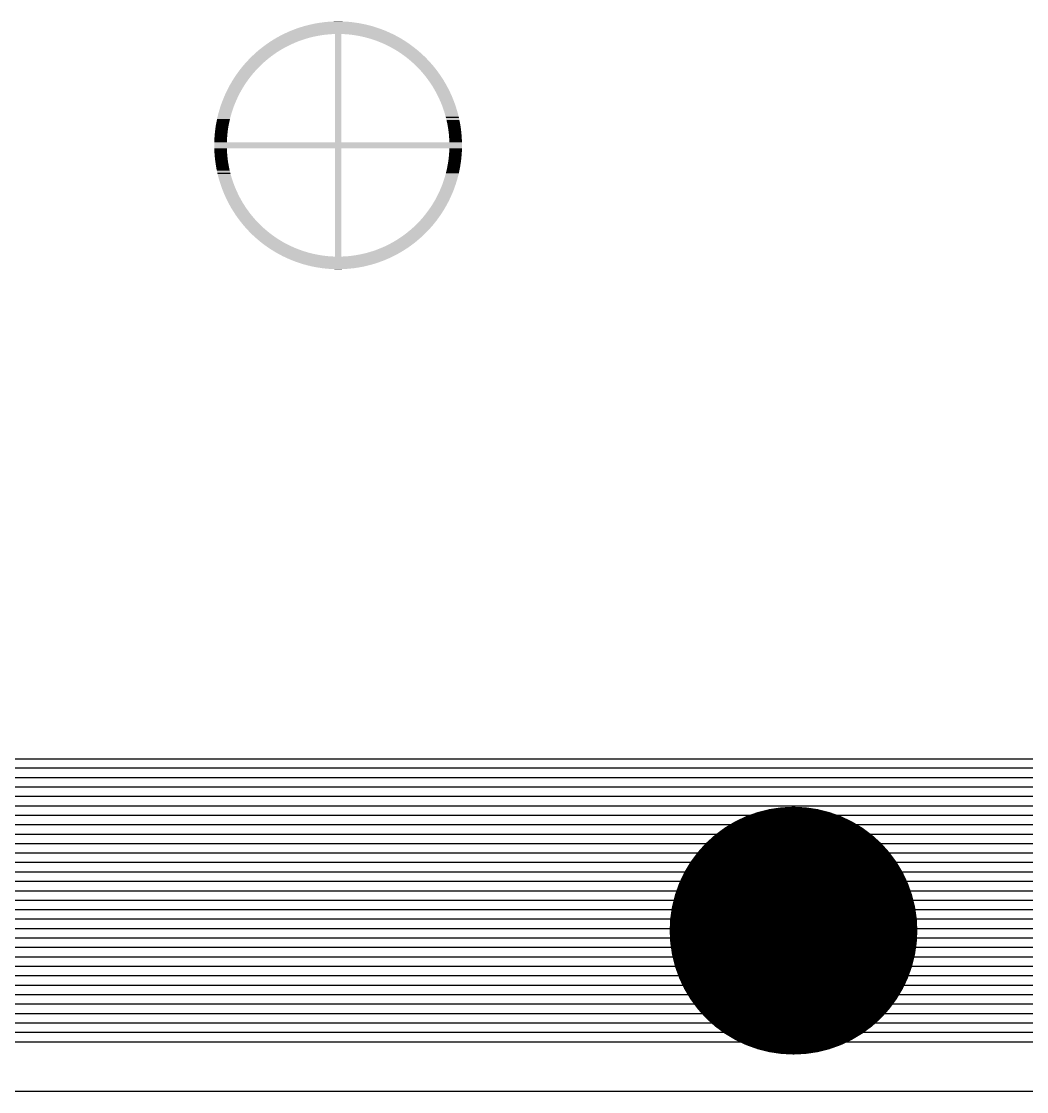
# Model space of a CAD drawing. Extents: x 295 to 953, y 10 to 290.
# Drawn here: x 567.89 to 588.18, y 96 to 117.6 of the extents above; entities that cross this region are included whole.
import ezdxf

# ---------------------------------------------------------------- set-up
doc = ezdxf.new("R2010")
doc.units = 0
doc.header["$LTSCALE"] = 5
doc.header["$MEASUREMENT"] = 0
doc.layers.get('0').update_dxf_attribs({"linetype": 'CONTINUOUS', "lineweight": 25})
doc.layers.add('DV-ABPB-A4_BOT', color=7, linetype='CONTINUOUS')

msp = doc.modelspace()

# ---------------------------------------------------------------- linework, layer by layer
at = {"color": 7, "const_width": 2.501}
msp.add_lwpolyline([(584.728, 99.251, -1), (582.228, 99.251, -1)], format="xyb", close=True, dxfattribs=at)
at = {"color": 7}
for points in [[(575.05, 117.482), (574.995, 117.498), (573.522, 117.482), (573.575, 117.498)], [(574.995, 117.498), (574.982, 117.503), (573.575, 117.498), (573.59, 117.503)], [(574.982, 117.503), (574.927, 117.518), (573.59, 117.503), (573.644, 117.518)], [(574.927, 117.518), (574.913, 117.521), (573.644, 117.518), (573.659, 117.521)], [(574.913, 117.521), (574.857, 117.535), (573.659, 117.521), (573.713, 117.535)], [(574.857, 117.535), (574.844, 117.538), (573.713, 117.535), (573.728, 117.538)], [(574.844, 117.538), (574.788, 117.55), (573.728, 117.538), (573.783, 117.55)], [(574.788, 117.55), (574.774, 117.553), (573.783, 117.55), (573.798, 117.553)], [(574.774, 117.553), (574.718, 117.564), (573.798, 117.553), (573.853, 117.564)], [(574.718, 117.564), (574.704, 117.566), (573.853, 117.564), (573.868, 117.566)], [(574.704, 117.566), (574.647, 117.575), (573.868, 117.566), (573.923, 117.575)], [(574.647, 117.575), (574.634, 117.577), (573.923, 117.575), (573.939, 117.577)], [(574.634, 117.577), (574.576, 117.584), (573.939, 117.577), (573.994, 117.584)], [(574.576, 117.584), (574.563, 117.586), (573.994, 117.584), (574.01, 117.586)], [(574.563, 117.586), (574.505, 117.592), (574.01, 117.586), (574.065, 117.592)], [(574.505, 117.592), (574.492, 117.593), (574.065, 117.592), (574.082, 117.593)], [(574.492, 117.593), (574.433, 117.597), (574.082, 117.593), (574.136, 117.597)], [(574.433, 117.597), (574.421, 117.598), (574.136, 117.597), (574.154, 117.598)], [(574.421, 117.598), (574.36, 117.6), (574.154, 117.598), (574.207, 117.6)], [(574.36, 117.6), (574.35, 117.601), (574.207, 117.6), (574.231, 117.601)], [(574.35, 117.601), (574.278, 117.601), (574.231, 117.601), (574.278, 117.601)], [(573.731, 117.278), (573.797, 117.294), (573.056, 117.278), (573.084, 117.294)], [(573.797, 117.294), (573.863, 117.307), (573.084, 117.294), (573.109, 117.307)], [(573.863, 117.307), (573.879, 117.31), (573.109, 117.307), (573.114, 117.31)], [(573.879, 117.31), (573.93, 117.319), (573.114, 117.31), (573.132, 117.319)], [(573.93, 117.319), (573.997, 117.329), (573.132, 117.319), (573.151, 117.329)], [(573.997, 117.329), (574.064, 117.336), (573.151, 117.329), (573.166, 117.336)], [(574.064, 117.336), (574.131, 117.342), (573.166, 117.336), (573.177, 117.342)], [(574.131, 117.342), (574.139, 117.343), (573.177, 117.342), (573.178, 117.343)], [(574.139, 117.343), (574.198, 117.346), (573.178, 117.343), (573.184, 117.346)], [(574.198, 117.346), (574.222, 117.347), (573.184, 117.346), (573.186, 117.347)], [(575.385, 117.347), (575.38, 117.349), (573.186, 117.347), (573.191, 117.349)], [(575.38, 117.349), (575.329, 117.373), (573.191, 117.349), (573.242, 117.373)], [(575.329, 117.373), (575.316, 117.379), (573.242, 117.373), (573.256, 117.379)], [(575.316, 117.379), (575.264, 117.402), (573.256, 117.379), (573.307, 117.402)], [(575.264, 117.402), (575.251, 117.408), (573.307, 117.402), (573.321, 117.408)], [(575.251, 117.408), (575.198, 117.429), (573.321, 117.408), (573.373, 117.429)], [(575.198, 117.429), (575.184, 117.434), (573.373, 117.429), (573.387, 117.434)], [(575.184, 117.434), (575.131, 117.454), (573.387, 117.434), (573.44, 117.454)], [(575.131, 117.454), (575.117, 117.459), (573.44, 117.454), (573.454, 117.459)], [(575.117, 117.459), (575.063, 117.477), (573.454, 117.459), (573.507, 117.477)], [(575.063, 117.477), (575.05, 117.482), (573.507, 117.477), (573.522, 117.482)], [(574.349, 115.164), (574.349, 117.347), (574.222, 115.164), (574.222, 117.347)], [(575.391, 117.344), (575.385, 117.347), (574.417, 117.344), (574.349, 117.347)], [(575.401, 117.339), (575.391, 117.344), (574.484, 117.339), (574.417, 117.344)], [(575.415, 117.332), (575.401, 117.339), (574.551, 117.332), (574.484, 117.339)], [(575.433, 117.323), (575.415, 117.332), (574.618, 117.323), (574.551, 117.332)], [(575.444, 117.317), (575.433, 117.323), (574.653, 117.317), (574.618, 117.323)], [(575.454, 117.312), (575.444, 117.317), (574.685, 117.312), (574.653, 117.317)], [(575.478, 117.299), (575.454, 117.312), (574.751, 117.299), (574.685, 117.312)], [(575.506, 117.284), (575.478, 117.299), (574.817, 117.284), (574.751, 117.299)], [(575.507, 117.283), (575.506, 117.284), (574.82, 117.283), (574.817, 117.284)], [(575.535, 117.267), (575.507, 117.283), (574.882, 117.267), (574.82, 117.283)], [(573.169, 117.05), (573.22, 117.078), (572.72, 117.05), (572.755, 117.078)], [(573.22, 117.078), (573.228, 117.083), (572.755, 117.078), (572.762, 117.083)], [(573.228, 117.083), (573.289, 117.114), (572.762, 117.083), (572.803, 117.114)], [(573.289, 117.114), (573.304, 117.121), (572.803, 117.114), (572.812, 117.121)], [(573.304, 117.121), (573.35, 117.143), (572.812, 117.121), (572.843, 117.143)], [(573.35, 117.143), (573.393, 117.162), (572.843, 117.143), (572.87, 117.162)], [(573.393, 117.162), (573.411, 117.17), (572.87, 117.162), (572.882, 117.17)], [(573.411, 117.17), (573.474, 117.196), (572.882, 117.17), (572.92, 117.196)], [(573.474, 117.196), (573.491, 117.202), (572.92, 117.196), (572.93, 117.202)], [(573.491, 117.202), (573.537, 117.219), (572.93, 117.202), (572.957, 117.219)], [(573.537, 117.219), (573.598, 117.24), (572.957, 117.219), (572.99, 117.24)], [(573.598, 117.24), (573.601, 117.241), (572.99, 117.24), (572.992, 117.241)], [(573.601, 117.241), (573.666, 117.26), (572.992, 117.241), (573.025, 117.26)], [(573.666, 117.26), (573.723, 117.276), (573.025, 117.26), (573.052, 117.276)], [(573.723, 117.276), (573.731, 117.278), (573.052, 117.276), (573.056, 117.278)], [(575.568, 117.248), (575.535, 117.267), (574.947, 117.248), (574.882, 117.267)], [(575.568, 117.247), (575.568, 117.248), (574.949, 117.247), (574.947, 117.248)], [(575.601, 117.227), (575.568, 117.247), (575.012, 117.227), (574.949, 117.247)], [(575.629, 117.21), (575.601, 117.227), (575.059, 117.21), (575.012, 117.227)], [(575.638, 117.204), (575.629, 117.21), (575.075, 117.204), (575.059, 117.21)], [(575.675, 117.179), (575.638, 117.204), (575.138, 117.179), (575.075, 117.204)], [(575.689, 117.171), (575.675, 117.179), (575.158, 117.171), (575.138, 117.179)], [(575.714, 117.153), (575.689, 117.171), (575.2, 117.153), (575.158, 117.171)], [(575.747, 117.13), (575.714, 117.153), (575.25, 117.13), (575.2, 117.153)], [(575.754, 117.124), (575.747, 117.13), (575.261, 117.124), (575.25, 117.13)], [(575.795, 117.094), (575.754, 117.124), (575.322, 117.094), (575.261, 117.124)], [(575.804, 117.087), (575.795, 117.094), (575.334, 117.087), (575.322, 117.094)], [(575.836, 117.062), (575.804, 117.087), (575.381, 117.062), (575.334, 117.087)], [(572.865, 116.841), (572.89, 116.861), (572.49, 116.841), (572.51, 116.861)], [(572.89, 116.861), (572.929, 116.891), (572.51, 116.861), (572.54, 116.891)], [(572.929, 116.891), (572.943, 116.902), (572.54, 116.891), (572.552, 116.902)], [(572.943, 116.902), (572.996, 116.94), (572.552, 116.902), (572.592, 116.94)], [(572.996, 116.94), (572.998, 116.942), (572.592, 116.94), (572.594, 116.942)], [(572.998, 116.942), (573.054, 116.98), (572.594, 116.942), (572.636, 116.98)], [(573.054, 116.98), (573.067, 116.988), (572.636, 116.98), (572.645, 116.988)], [(573.067, 116.988), (573.111, 117.016), (572.645, 116.988), (572.678, 117.016)], [(573.111, 117.016), (573.142, 117.034), (572.678, 117.016), (572.699, 117.034)], [(573.142, 117.034), (573.169, 117.05), (572.699, 117.034), (572.72, 117.05)], [(575.86, 117.043), (575.836, 117.062), (575.414, 117.043), (575.381, 117.062)], [(575.878, 117.028), (575.86, 117.043), (575.44, 117.028), (575.414, 117.043)], [(575.915, 116.998), (575.878, 117.028), (575.489, 116.998), (575.44, 117.028)], [(575.921, 116.993), (575.915, 116.998), (575.497, 116.993), (575.489, 116.998)], [(575.963, 116.955), (575.921, 116.993), (575.554, 116.955), (575.497, 116.993)], [(575.968, 116.95), (575.963, 116.955), (575.561, 116.95), (575.554, 116.955)], [(576.005, 116.916), (575.968, 116.95), (575.609, 116.916), (575.561, 116.95)], [(576.021, 116.902), (576.005, 116.916), (575.628, 116.902), (575.609, 116.916)], [(576.047, 116.876), (576.021, 116.902), (575.663, 116.876), (575.628, 116.902)], [(576.071, 116.852), (576.047, 116.876), (575.693, 116.852), (575.663, 116.876)], [(576.088, 116.834), (576.071, 116.852), (575.716, 116.834), (575.693, 116.852)], [(572.642, 116.632), (572.689, 116.681), (572.309, 116.632), (572.348, 116.681)], [(572.689, 116.681), (572.737, 116.728), (572.348, 116.681), (572.387, 116.728)], [(572.737, 116.728), (572.745, 116.736), (572.387, 116.728), (572.394, 116.736)], [(572.745, 116.736), (572.787, 116.774), (572.394, 116.736), (572.428, 116.774)], [(572.787, 116.774), (572.804, 116.789), (572.428, 116.774), (572.441, 116.789)], [(572.804, 116.789), (572.838, 116.818), (572.441, 116.789), (572.469, 116.818)], [(572.838, 116.818), (572.865, 116.841), (572.469, 116.818), (572.49, 116.841)], [(576.12, 116.8), (576.088, 116.834), (575.755, 116.8), (575.716, 116.834)], [(576.129, 116.79), (576.12, 116.8), (575.767, 116.79), (575.755, 116.8)], [(576.168, 116.747), (576.129, 116.79), (575.814, 116.747), (575.767, 116.79)], [(576.17, 116.745), (576.168, 116.747), (575.817, 116.745), (575.814, 116.747)], [(576.21, 116.698), (576.17, 116.745), (575.866, 116.698), (575.817, 116.745)], [(576.214, 116.693), (576.21, 116.698), (575.871, 116.693), (575.866, 116.698)], [(576.249, 116.65), (576.214, 116.693), (575.913, 116.65), (575.871, 116.693)], [(576.259, 116.637), (576.249, 116.65), (575.925, 116.637), (575.913, 116.65)], [(576.287, 116.6), (576.259, 116.637), (575.959, 116.6), (575.925, 116.637)], [(572.446, 116.39), (572.47, 116.424), (572.143, 116.39), (572.164, 116.424)], [(572.47, 116.424), (572.49, 116.45), (572.164, 116.424), (572.181, 116.45)], [(572.49, 116.45), (572.511, 116.478), (572.181, 116.45), (572.199, 116.478)], [(572.511, 116.478), (572.536, 116.51), (572.199, 116.478), (572.22, 116.51)], [(572.536, 116.51), (572.553, 116.531), (572.22, 116.51), (572.234, 116.531)], [(572.553, 116.531), (572.585, 116.568), (572.234, 116.531), (572.261, 116.568)], [(572.585, 116.568), (572.597, 116.582), (572.261, 116.568), (572.271, 116.582)], [(572.597, 116.582), (572.636, 116.625), (572.271, 116.582), (572.303, 116.625)], [(572.636, 116.625), (572.642, 116.632), (572.303, 116.625), (572.309, 116.632)], [(576.302, 116.58), (576.287, 116.6), (575.976, 116.58), (575.959, 116.6)], [(576.324, 116.549), (576.302, 116.58), (576.003, 116.549), (575.976, 116.58)], [(576.343, 116.522), (576.324, 116.549), (576.025, 116.522), (576.003, 116.549)], [(576.36, 116.497), (576.343, 116.522), (576.046, 116.497), (576.025, 116.522)], [(576.383, 116.463), (576.36, 116.497), (576.072, 116.463), (576.046, 116.497)], [(576.395, 116.443), (576.383, 116.463), (576.087, 116.443), (576.072, 116.463)], [(576.421, 116.403), (576.395, 116.443), (576.116, 116.403), (576.087, 116.443)], [(572.324, 116.196), (572.328, 116.202), (572.038, 116.196), (572.041, 116.202)], [(572.328, 116.202), (572.358, 116.255), (572.041, 116.202), (572.067, 116.255)], [(572.358, 116.255), (572.365, 116.266), (572.067, 116.255), (572.073, 116.266)], [(572.365, 116.266), (572.394, 116.312), (572.073, 116.266), (572.098, 116.312)], [(572.394, 116.312), (572.404, 116.328), (572.098, 116.312), (572.107, 116.328)], [(572.404, 116.328), (572.431, 116.369), (572.107, 116.328), (572.131, 116.369)], [(572.431, 116.369), (572.446, 116.39), (572.131, 116.369), (572.143, 116.39)], [(576.429, 116.388), (576.421, 116.403), (576.127, 116.388), (576.116, 116.403)], [(576.457, 116.341), (576.429, 116.388), (576.159, 116.341), (576.127, 116.388)], [(576.462, 116.332), (576.457, 116.341), (576.165, 116.332), (576.159, 116.341)], [(576.491, 116.279), (576.462, 116.332), (576.199, 116.279), (576.165, 116.332)], [(576.493, 116.275), (576.491, 116.279), (576.201, 116.275), (576.199, 116.279)], [(576.523, 116.217), (576.493, 116.275), (576.235, 116.217), (576.201, 116.275)], [(576.524, 116.215), (576.523, 116.217), (576.236, 116.215), (576.235, 116.217)], [(576.552, 116.158), (576.524, 116.215), (576.268, 116.158), (576.236, 116.215)], [(572.207, 115.953), (572.23, 116.006), (571.935, 115.953), (571.955, 116.006)], [(572.23, 116.006), (572.234, 116.015), (571.955, 116.006), (571.958, 116.015)], [(572.234, 116.015), (572.26, 116.072), (571.958, 116.015), (571.982, 116.072)], [(572.26, 116.072), (572.262, 116.077), (571.982, 116.072), (571.983, 116.077)], [(572.262, 116.077), (572.292, 116.137), (571.983, 116.077), (572.01, 116.137)], [(572.293, 116.138), (572.324, 116.196), (572.01, 116.138), (572.038, 116.196)], [(572.292, 116.137), (572.293, 116.138), (572.01, 116.137), (572.01, 116.138)], [(576.555, 116.151), (576.552, 116.158), (576.271, 116.151), (576.268, 116.158)], [(576.579, 116.098), (576.555, 116.151), (576.299, 116.098), (576.271, 116.151)], [(576.584, 116.086), (576.579, 116.098), (576.305, 116.086), (576.299, 116.098)], [(576.604, 116.037), (576.584, 116.086), (576.328, 116.037), (576.305, 116.086)], [(576.611, 116.02), (576.604, 116.037), (576.335, 116.02), (576.328, 116.037)], [(576.628, 115.975), (576.611, 116.02), (576.355, 115.975), (576.335, 116.02)], [(572.139, 115.762), (572.152, 115.804), (571.874, 115.762), (571.886, 115.804)], [(572.152, 115.804), (572.16, 115.827), (571.886, 115.804), (571.893, 115.827)], [(572.16, 115.827), (572.176, 115.872), (571.893, 115.827), (571.907, 115.872)], [(572.176, 115.872), (572.182, 115.89), (571.907, 115.872), (571.913, 115.89)], [(572.182, 115.89), (572.202, 115.94), (571.913, 115.89), (571.93, 115.94)], [(572.202, 115.94), (572.207, 115.953), (571.93, 115.94), (571.935, 115.953)], [(576.636, 115.954), (576.628, 115.975), (576.364, 115.954), (576.355, 115.975)], [(576.651, 115.912), (576.636, 115.954), (576.381, 115.912), (576.364, 115.954)], [(576.66, 115.886), (576.651, 115.912), (576.39, 115.886), (576.381, 115.912)], [(576.671, 115.849), (576.66, 115.886), (576.404, 115.849), (576.39, 115.886)], [(576.681, 115.818), (576.671, 115.849), (576.414, 115.818), (576.404, 115.849)], [(576.691, 115.785), (576.681, 115.818), (576.426, 115.785), (576.414, 115.818)], [(576.701, 115.75), (576.691, 115.785), (576.436, 115.75), (576.426, 115.785)], [(572.08, 115.526), (572.088, 115.566), (571.821, 115.526), (571.829, 115.566)], [(572.088, 115.566), (572.095, 115.596), (571.829, 115.566), (571.835, 115.596)], [(572.095, 115.596), (572.103, 115.632), (571.835, 115.596), (571.842, 115.632)], [(572.103, 115.632), (572.112, 115.666), (571.842, 115.632), (571.85, 115.666)], [(572.112, 115.666), (572.12, 115.698), (571.85, 115.666), (571.858, 115.698)], [(572.12, 115.698), (572.131, 115.735), (571.858, 115.698), (571.867, 115.735)], [(572.131, 115.735), (572.139, 115.762), (571.867, 115.735), (571.874, 115.762)], [(576.708, 115.72), (576.701, 115.75), (576.445, 115.72), (576.436, 115.75)], [(576.718, 115.681), (576.708, 115.72), (576.456, 115.681), (576.445, 115.72)], [(576.724, 115.655), (576.718, 115.681), (576.463, 115.655), (576.456, 115.681)], [(576.734, 115.611), (576.724, 115.655), (576.473, 115.611), (576.463, 115.655)], [(576.738, 115.589), (576.734, 115.611), (576.478, 115.589), (576.473, 115.611)], [(576.747, 115.541), (576.738, 115.589), (576.489, 115.541), (576.478, 115.589)], [(572.049, 115.314), (572.055, 115.366), (571.794, 115.314), (571.799, 115.366)], [(572.055, 115.366), (572.057, 115.385), (571.799, 115.366), (571.801, 115.385)], [(572.057, 115.385), (572.064, 115.433), (571.801, 115.385), (571.807, 115.433)], [(572.064, 115.433), (572.067, 115.456), (571.807, 115.433), (571.81, 115.456)], [(572.067, 115.456), (572.075, 115.5), (571.81, 115.456), (571.817, 115.5)], [(572.075, 115.5), (572.08, 115.526), (571.817, 115.5), (571.821, 115.526)], [(576.75, 115.523), (576.747, 115.541), (576.492, 115.523), (576.489, 115.541)], [(576.759, 115.471), (576.75, 115.523), (576.501, 115.471), (576.492, 115.523)], [(576.761, 115.457), (576.759, 115.471), (576.504, 115.457), (576.501, 115.471)], [(576.768, 115.4), (576.761, 115.457), (576.512, 115.4), (576.504, 115.457)], [(576.769, 115.39), (576.768, 115.4), (576.514, 115.39), (576.512, 115.4)], [(576.776, 115.329), (576.769, 115.39), (576.521, 115.329), (576.514, 115.39)], [(576.786, 115.116), (576.785, 115.164), (571.785, 115.116), (571.786, 115.164)], [(572.04, 115.172), (572.043, 115.232), (571.786, 115.172), (571.789, 115.232)], [(572.04, 115.164), (572.04, 115.172), (571.786, 115.164), (571.786, 115.172)], [(572.044, 115.243), (572.048, 115.299), (571.789, 115.243), (571.793, 115.299)], [(572.043, 115.232), (572.044, 115.243), (571.789, 115.232), (571.789, 115.243)], [(572.048, 115.299), (572.049, 115.314), (571.793, 115.299), (571.794, 115.314)], [(576.776, 115.323), (576.776, 115.329), (576.521, 115.323), (576.521, 115.329)], [(576.781, 115.258), (576.776, 115.323), (576.527, 115.258), (576.521, 115.323)], [(576.781, 115.255), (576.781, 115.258), (576.527, 115.255), (576.527, 115.258)], [(576.785, 115.188), (576.781, 115.255), (576.531, 115.188), (576.527, 115.255)], [(576.785, 115.187), (576.785, 115.188), (576.531, 115.187), (576.531, 115.188)], [(576.785, 115.164), (576.785, 115.187), (576.531, 115.164), (576.531, 115.187)], [(576.786, 115.101), (576.786, 115.116), (571.785, 115.101), (571.785, 115.116)], [(576.786, 115.086), (576.786, 115.101), (571.785, 115.086), (571.785, 115.101)], [(576.785, 115.037), (576.786, 115.086), (571.786, 115.037), (571.785, 115.086)], [(572.041, 115.015), (572.04, 115.037), (571.786, 115.015), (571.786, 115.037)], [(572.041, 115.014), (572.041, 115.015), (571.787, 115.014), (571.786, 115.015)], [(572.044, 114.946), (572.041, 115.014), (571.79, 114.946), (571.787, 115.014)], [(572.045, 114.944), (572.044, 114.946), (571.79, 114.944), (571.79, 114.946)], [(572.05, 114.879), (572.045, 114.944), (571.795, 114.879), (571.79, 114.944)], [(574.349, 112.855), (574.349, 115.037), (574.222, 112.855), (574.222, 115.037)], [(576.778, 114.902), (576.782, 114.958), (576.523, 114.902), (576.528, 114.958)], [(576.783, 114.97), (576.785, 115.03), (576.528, 114.97), (576.531, 115.03)], [(576.782, 114.958), (576.783, 114.97), (576.528, 114.958), (576.528, 114.97)], [(576.785, 115.03), (576.785, 115.037), (576.531, 115.03), (576.531, 115.037)], [(572.051, 114.873), (572.05, 114.879), (571.795, 114.873), (571.795, 114.879)], [(572.058, 114.812), (572.051, 114.873), (571.802, 114.812), (571.795, 114.873)], [(572.059, 114.802), (572.058, 114.812), (571.803, 114.802), (571.802, 114.812)], [(572.067, 114.745), (572.059, 114.802), (571.811, 114.745), (571.803, 114.802)], [(572.07, 114.731), (572.067, 114.745), (571.813, 114.731), (571.811, 114.745)], [(572.079, 114.678), (572.07, 114.731), (571.821, 114.678), (571.813, 114.731)], [(576.75, 114.675), (576.754, 114.702), (576.491, 114.675), (576.497, 114.702)], [(576.754, 114.702), (576.761, 114.746), (576.497, 114.702), (576.504, 114.746)], [(576.761, 114.746), (576.764, 114.768), (576.504, 114.746), (576.508, 114.768)], [(576.764, 114.768), (576.77, 114.816), (576.508, 114.768), (576.514, 114.816)], [(576.77, 114.816), (576.772, 114.835), (576.514, 114.816), (576.517, 114.835)], [(576.772, 114.835), (576.777, 114.887), (576.517, 114.835), (576.522, 114.887)], [(576.777, 114.887), (576.778, 114.902), (576.522, 114.887), (576.523, 114.902)], [(572.083, 114.661), (572.079, 114.678), (571.824, 114.661), (571.821, 114.678)], [(572.093, 114.612), (572.083, 114.661), (571.833, 114.612), (571.824, 114.661)], [(572.098, 114.591), (572.093, 114.612), (571.838, 114.591), (571.833, 114.612)], [(572.108, 114.546), (572.098, 114.591), (571.847, 114.546), (571.838, 114.591)], [(572.115, 114.521), (572.108, 114.546), (571.853, 114.521), (571.847, 114.546)], [(572.126, 114.481), (572.115, 114.521), (571.863, 114.481), (571.853, 114.521)], [(572.135, 114.452), (572.126, 114.481), (571.871, 114.452), (571.863, 114.481)], [(576.704, 114.466), (576.714, 114.504), (576.441, 114.466), (576.452, 114.504)], [(576.714, 114.504), (576.722, 114.535), (576.452, 114.504), (576.46, 114.535)], [(576.722, 114.535), (576.729, 114.569), (576.46, 114.535), (576.469, 114.569)], [(576.729, 114.569), (576.737, 114.605), (576.469, 114.569), (576.477, 114.605)], [(576.737, 114.605), (576.742, 114.635), (576.477, 114.605), (576.484, 114.635)], [(576.742, 114.635), (576.75, 114.675), (576.484, 114.635), (576.491, 114.675)], [(572.146, 114.417), (572.135, 114.452), (571.881, 114.417), (571.871, 114.452)], [(572.157, 114.383), (572.146, 114.417), (571.89, 114.383), (571.881, 114.417)], [(572.167, 114.353), (572.157, 114.383), (571.9, 114.353), (571.89, 114.383)], [(572.181, 114.315), (572.167, 114.353), (571.912, 114.315), (571.9, 114.353)], [(572.191, 114.289), (572.181, 114.315), (571.921, 114.289), (571.912, 114.315)], [(572.207, 114.248), (572.191, 114.289), (571.935, 114.248), (571.921, 114.289)], [(576.636, 114.248), (576.641, 114.262), (576.364, 114.248), (576.37, 114.262)], [(576.641, 114.262), (576.658, 114.311), (576.37, 114.262), (576.389, 114.311)], [(576.658, 114.311), (576.664, 114.329), (576.389, 114.311), (576.395, 114.329)], [(576.664, 114.329), (576.678, 114.375), (576.395, 114.329), (576.412, 114.375)], [(576.678, 114.375), (576.685, 114.398), (576.412, 114.375), (576.419, 114.398)], [(576.685, 114.398), (576.697, 114.439), (576.419, 114.398), (576.433, 114.439)], [(576.697, 114.439), (576.704, 114.466), (576.433, 114.439), (576.441, 114.466)], [(572.216, 114.227), (572.207, 114.248), (571.943, 114.227), (571.935, 114.248)], [(572.236, 114.181), (572.216, 114.227), (571.96, 114.181), (571.943, 114.227)], [(572.243, 114.165), (572.236, 114.181), (571.967, 114.165), (571.96, 114.181)], [(572.267, 114.116), (572.243, 114.165), (571.987, 114.116), (571.967, 114.165)], [(572.272, 114.104), (572.267, 114.116), (571.993, 114.104), (571.987, 114.116)], [(572.3, 114.05), (572.272, 114.104), (572.016, 114.05), (571.993, 114.104)], [(572.303, 114.044), (572.3, 114.05), (572.02, 114.044), (572.016, 114.05)], [(572.335, 113.986), (572.303, 114.044), (572.047, 113.986), (572.02, 114.044)], [(576.533, 114.005), (576.561, 114.064), (576.247, 114.005), (576.279, 114.064)], [(576.561, 114.065), (576.588, 114.125), (576.279, 114.065), (576.309, 114.125)], [(576.561, 114.064), (576.561, 114.065), (576.279, 114.064), (576.279, 114.065)], [(576.588, 114.125), (576.59, 114.129), (576.309, 114.125), (576.311, 114.129)], [(576.59, 114.129), (576.613, 114.186), (576.311, 114.129), (576.338, 114.186)], [(576.613, 114.186), (576.617, 114.195), (576.338, 114.186), (576.342, 114.195)], [(576.617, 114.195), (576.636, 114.248), (576.342, 114.195), (576.364, 114.248)], [(572.336, 113.985), (572.335, 113.986), (572.048, 113.985), (572.047, 113.986)], [(572.37, 113.926), (572.336, 113.985), (572.078, 113.926), (572.048, 113.985)], [(572.373, 113.923), (572.37, 113.926), (572.08, 113.923), (572.078, 113.926)], [(572.407, 113.869), (572.373, 113.923), (572.109, 113.869), (572.08, 113.923)], [(572.413, 113.86), (572.407, 113.869), (572.114, 113.86), (572.109, 113.869)], [(572.444, 113.813), (572.413, 113.86), (572.142, 113.813), (572.114, 113.86)], [(576.428, 113.812), (576.441, 113.833), (576.125, 113.812), (576.14, 113.833)], [(576.441, 113.833), (576.464, 113.873), (576.14, 113.833), (576.167, 113.873)], [(576.464, 113.873), (576.473, 113.889), (576.167, 113.873), (576.178, 113.889)], [(576.473, 113.889), (576.498, 113.936), (576.178, 113.889), (576.206, 113.936)], [(576.498, 113.936), (576.504, 113.947), (576.206, 113.936), (576.213, 113.947)], [(576.504, 113.947), (576.531, 113.999), (576.213, 113.947), (576.244, 113.999)], [(576.531, 113.999), (576.533, 114.005), (576.244, 113.999), (576.247, 114.005)], [(572.455, 113.799), (572.444, 113.813), (572.151, 113.799), (572.142, 113.813)], [(572.484, 113.759), (572.455, 113.799), (572.176, 113.759), (572.151, 113.799)], [(572.499, 113.739), (572.484, 113.759), (572.189, 113.739), (572.176, 113.759)], [(572.525, 113.705), (572.499, 113.739), (572.211, 113.705), (572.189, 113.739)], [(572.546, 113.68), (572.525, 113.705), (572.228, 113.68), (572.211, 113.705)], [(572.568, 113.653), (572.546, 113.68), (572.247, 113.653), (572.228, 113.68)], [(572.595, 113.621), (572.568, 113.653), (572.27, 113.621), (572.247, 113.653)], [(572.612, 113.602), (572.595, 113.621), (572.284, 113.602), (572.27, 113.621)], [(576.268, 113.576), (576.3, 113.619), (575.936, 113.576), (575.975, 113.619)], [(576.3, 113.619), (576.31, 113.633), (575.975, 113.619), (575.987, 113.633)], [(576.31, 113.633), (576.337, 113.671), (575.987, 113.633), (576.018, 113.671)], [(576.337, 113.671), (576.351, 113.692), (576.018, 113.671), (576.035, 113.692)], [(576.351, 113.692), (576.373, 113.724), (576.035, 113.692), (576.061, 113.724)], [(576.373, 113.724), (576.391, 113.751), (576.061, 113.724), (576.081, 113.751)], [(576.391, 113.751), (576.407, 113.778), (576.081, 113.751), (576.101, 113.778)], [(576.407, 113.778), (576.428, 113.812), (576.101, 113.778), (576.125, 113.812)], [(572.647, 113.565), (572.612, 113.602), (572.313, 113.565), (572.284, 113.602)], [(572.658, 113.552), (572.647, 113.565), (572.323, 113.552), (572.313, 113.565)], [(572.7, 113.509), (572.658, 113.552), (572.357, 113.509), (572.323, 113.552)], [(572.705, 113.504), (572.7, 113.509), (572.361, 113.504), (572.357, 113.509)], [(572.754, 113.457), (572.705, 113.504), (572.401, 113.457), (572.361, 113.504)], [(572.757, 113.455), (572.754, 113.457), (572.403, 113.455), (572.401, 113.457)], [(572.804, 113.412), (572.757, 113.455), (572.442, 113.412), (572.403, 113.455)], [(572.816, 113.402), (572.804, 113.412), (572.451, 113.402), (572.442, 113.412)], [(572.856, 113.368), (572.816, 113.402), (572.483, 113.368), (572.451, 113.402)], [(576.103, 113.383), (576.13, 113.413), (575.734, 113.383), (575.768, 113.413)], [(576.13, 113.413), (576.144, 113.427), (575.768, 113.413), (575.785, 113.427)], [(576.144, 113.427), (576.178, 113.466), (575.785, 113.427), (575.826, 113.466)], [(576.178, 113.466), (576.184, 113.473), (575.826, 113.466), (575.834, 113.473)], [(576.184, 113.473), (576.224, 113.52), (575.834, 113.473), (575.882, 113.52)], [(576.224, 113.52), (576.224, 113.521), (575.882, 113.52), (575.883, 113.521)], [(576.224, 113.521), (576.262, 113.569), (575.883, 113.521), (575.929, 113.569)], [(576.262, 113.569), (576.268, 113.576), (575.929, 113.569), (575.936, 113.576)], [(572.878, 113.35), (572.856, 113.368), (572.5, 113.35), (572.483, 113.368)], [(572.908, 113.326), (572.878, 113.35), (572.525, 113.326), (572.5, 113.35)], [(572.943, 113.3), (572.908, 113.326), (572.551, 113.3), (572.525, 113.326)], [(572.962, 113.285), (572.943, 113.3), (572.566, 113.285), (572.551, 113.3)], [(573.011, 113.251), (572.962, 113.285), (572.603, 113.251), (572.566, 113.285)], [(573.018, 113.246), (573.011, 113.251), (572.608, 113.246), (572.603, 113.251)], [(573.074, 113.209), (573.018, 113.246), (572.651, 113.209), (572.608, 113.246)], [(573.082, 113.204), (573.074, 113.209), (572.656, 113.204), (572.651, 113.209)], [(573.131, 113.173), (573.082, 113.204), (572.693, 113.173), (572.656, 113.204)], [(575.872, 113.168), (575.893, 113.186), (575.43, 113.168), (575.46, 113.186)], [(575.893, 113.186), (575.926, 113.214), (575.46, 113.186), (575.504, 113.214)], [(575.926, 113.214), (575.935, 113.222), (575.504, 113.214), (575.517, 113.222)], [(575.935, 113.222), (575.978, 113.26), (575.517, 113.222), (575.573, 113.26)], [(575.978, 113.26), (575.979, 113.261), (575.573, 113.26), (575.575, 113.261)], [(575.979, 113.261), (576.02, 113.299), (575.575, 113.261), (575.628, 113.299)], [(576.02, 113.299), (576.031, 113.31), (575.628, 113.299), (575.642, 113.31)], [(576.031, 113.31), (576.061, 113.34), (575.642, 113.31), (575.681, 113.34)], [(576.061, 113.34), (576.081, 113.361), (575.681, 113.34), (575.706, 113.361)], [(576.081, 113.361), (576.103, 113.383), (575.706, 113.361), (575.734, 113.383)], [(573.157, 113.158), (573.131, 113.173), (572.711, 113.158), (572.693, 113.173)], [(573.19, 113.139), (573.157, 113.158), (572.735, 113.139), (572.711, 113.158)], [(573.237, 113.114), (573.19, 113.139), (572.767, 113.114), (572.735, 113.139)], [(573.249, 113.107), (573.237, 113.114), (572.776, 113.107), (572.767, 113.114)], [(573.31, 113.077), (573.249, 113.107), (572.817, 113.077), (572.776, 113.107)], [(573.322, 113.072), (573.31, 113.077), (572.824, 113.072), (572.817, 113.077)], [(573.371, 113.049), (573.322, 113.072), (572.857, 113.049), (572.824, 113.072)], [(573.413, 113.031), (573.371, 113.049), (572.883, 113.031), (572.857, 113.049)], [(573.433, 113.022), (573.413, 113.031), (572.896, 113.022), (572.883, 113.031)], [(573.496, 112.997), (573.433, 113.022), (572.933, 112.997), (572.896, 113.022)], [(573.512, 112.992), (573.496, 112.997), (572.942, 112.992), (572.933, 112.997)], [(573.56, 112.975), (573.512, 112.992), (572.97, 112.975), (572.942, 112.992)], [(573.623, 112.954), (573.56, 112.975), (573.003, 112.954), (572.97, 112.975)], [(575.581, 112.962), (575.614, 112.982), (574.973, 112.962), (575.034, 112.982)], [(575.614, 112.982), (575.642, 113), (575.034, 112.982), (575.08, 113)], [(575.642, 113), (575.651, 113.006), (575.08, 113), (575.097, 113.006)], [(575.651, 113.006), (575.689, 113.031), (575.097, 113.006), (575.16, 113.031)], [(575.689, 113.031), (575.701, 113.039), (575.16, 113.031), (575.178, 113.039)], [(575.701, 113.039), (575.728, 113.058), (575.178, 113.039), (575.222, 113.058)], [(575.728, 113.058), (575.759, 113.08), (575.222, 113.058), (575.268, 113.08)], [(575.759, 113.08), (575.769, 113.088), (575.268, 113.08), (575.283, 113.088)], [(575.769, 113.088), (575.81, 113.118), (575.283, 113.088), (575.343, 113.118)], [(575.81, 113.118), (575.816, 113.123), (575.343, 113.118), (575.351, 113.123)], [(575.816, 113.123), (575.851, 113.151), (575.351, 113.123), (575.402, 113.151)], [(575.851, 113.151), (575.872, 113.168), (575.402, 113.151), (575.43, 113.168)], [(573.624, 112.954), (573.623, 112.954), (573.004, 112.954), (573.003, 112.954)], [(573.689, 112.935), (573.624, 112.954), (573.036, 112.935), (573.004, 112.954)], [(573.752, 112.919), (573.689, 112.935), (573.065, 112.919), (573.036, 112.935)], [(573.754, 112.918), (573.752, 112.919), (573.066, 112.918), (573.065, 112.919)], [(573.82, 112.903), (573.754, 112.918), (573.093, 112.903), (573.066, 112.918)], [(573.886, 112.89), (573.82, 112.903), (573.118, 112.89), (573.093, 112.903)], [(573.918, 112.885), (573.886, 112.89), (573.127, 112.885), (573.118, 112.89)], [(573.953, 112.879), (573.918, 112.885), (573.139, 112.879), (573.127, 112.885)], [(574.02, 112.87), (573.953, 112.879), (573.156, 112.87), (573.139, 112.879)], [(574.087, 112.863), (574.02, 112.87), (573.17, 112.863), (573.156, 112.87)], [(574.155, 112.858), (574.087, 112.863), (573.18, 112.858), (573.17, 112.863)], [(574.222, 112.855), (574.155, 112.858), (573.186, 112.855), (573.18, 112.858)], [(575.38, 112.853), (575.385, 112.855), (573.191, 112.853), (573.186, 112.855)], [(575.329, 112.828), (575.38, 112.853), (573.242, 112.828), (573.191, 112.853)], [(575.315, 112.822), (575.329, 112.828), (573.255, 112.822), (573.242, 112.828)], [(575.264, 112.8), (575.315, 112.822), (573.308, 112.8), (573.255, 112.822)], [(575.25, 112.794), (575.264, 112.8), (573.321, 112.794), (573.308, 112.8)], [(575.198, 112.773), (575.25, 112.794), (573.374, 112.773), (573.321, 112.794)], [(575.184, 112.767), (575.198, 112.773), (573.387, 112.767), (573.374, 112.773)], [(575.131, 112.748), (575.184, 112.767), (573.44, 112.748), (573.387, 112.767)], [(575.117, 112.743), (575.131, 112.748), (573.454, 112.743), (573.44, 112.748)], [(575.385, 112.855), (575.387, 112.856), (574.349, 112.855), (574.373, 112.856)], [(575.387, 112.856), (575.394, 112.859), (574.373, 112.856), (574.432, 112.859)], [(575.394, 112.859), (575.395, 112.859), (574.432, 112.859), (574.44, 112.859)], [(575.395, 112.859), (575.406, 112.865), (574.44, 112.859), (574.508, 112.865)], [(575.406, 112.865), (575.421, 112.873), (574.508, 112.865), (574.575, 112.873)], [(575.421, 112.873), (575.44, 112.883), (574.575, 112.873), (574.642, 112.883)], [(575.44, 112.883), (575.457, 112.892), (574.642, 112.883), (574.693, 112.892)], [(575.457, 112.892), (575.462, 112.894), (574.693, 112.892), (574.708, 112.894)], [(575.462, 112.894), (575.487, 112.908), (574.708, 112.894), (574.774, 112.908)], [(575.487, 112.908), (575.516, 112.924), (574.774, 112.908), (574.84, 112.924)], [(575.516, 112.924), (575.52, 112.926), (574.84, 112.924), (574.848, 112.926)], [(575.52, 112.926), (575.546, 112.941), (574.848, 112.926), (574.905, 112.941)], [(575.546, 112.941), (575.579, 112.961), (574.905, 112.941), (574.97, 112.961)], [(575.579, 112.961), (575.581, 112.962), (574.97, 112.961), (574.973, 112.962)], [(575.064, 112.724), (575.117, 112.743), (573.508, 112.724), (573.454, 112.743)], [(575.049, 112.72), (575.064, 112.724), (573.521, 112.72), (573.508, 112.724)], [(574.996, 112.703), (575.049, 112.72), (573.576, 112.703), (573.521, 112.72)], [(574.981, 112.699), (574.996, 112.703), (573.589, 112.699), (573.576, 112.703)], [(574.927, 112.684), (574.981, 112.699), (573.645, 112.684), (573.589, 112.699)], [(574.912, 112.68), (574.927, 112.684), (573.658, 112.68), (573.645, 112.684)], [(574.858, 112.667), (574.912, 112.68), (573.714, 112.667), (573.658, 112.68)], [(574.843, 112.663), (574.858, 112.667), (573.727, 112.663), (573.714, 112.667)], [(574.789, 112.651), (574.843, 112.663), (573.784, 112.651), (573.727, 112.663)], [(574.773, 112.648), (574.789, 112.651), (573.797, 112.648), (573.784, 112.651)], [(574.719, 112.638), (574.773, 112.648), (573.854, 112.638), (573.797, 112.648)], [(574.703, 112.635), (574.719, 112.638), (573.867, 112.635), (573.854, 112.638)], [(574.648, 112.627), (574.703, 112.635), (573.924, 112.627), (573.867, 112.635)], [(574.632, 112.624), (574.648, 112.627), (573.938, 112.624), (573.924, 112.627)], [(574.577, 112.617), (574.632, 112.624), (573.995, 112.617), (573.938, 112.624)], [(574.561, 112.616), (574.577, 112.617), (574.008, 112.616), (573.995, 112.617)], [(574.507, 112.61), (574.561, 112.616), (574.066, 112.61), (574.008, 112.616)], [(574.49, 112.609), (574.507, 112.61), (574.079, 112.609), (574.066, 112.61)], [(574.435, 112.605), (574.49, 112.609), (574.138, 112.605), (574.079, 112.609)], [(574.417, 112.604), (574.435, 112.605), (574.151, 112.604), (574.138, 112.605)], [(574.364, 112.601), (574.417, 112.604), (574.211, 112.601), (574.151, 112.604)], [(574.34, 112.601), (574.364, 112.601), (574.222, 112.601), (574.211, 112.601)], [(574.293, 112.6), (574.34, 112.601), (574.293, 112.6), (574.222, 112.601)]]:
    msp.add_solid(points, dxfattribs=at)
at = {"layer": 'DV-ABPB-A4_BOT', "color": 7}
for p, q in [((502.16, 102.718), (832.731, 102.718)), ((872.291, 102.528), (501.708, 102.528)), ((872.482, 102.337), (501.517, 102.337)), ((872.68, 101.956), (501.319, 101.956)), ((872.601, 102.147), (501.398, 102.147)), ((872.736, 101.766), (501.263, 101.766)), ((872.736, 101.575), (501.263, 101.575)), ((872.736, 101.385), (501.263, 101.385)), ((872.736, 101.194), (501.263, 101.194)), ((872.736, 101.004), (501.263, 101.004)), ((872.736, 100.813), (501.263, 100.813)), ((872.736, 100.623), (501.263, 100.623)), ((872.736, 100.432), (501.263, 100.432)), ((872.736, 100.242), (501.263, 100.242)), ((872.736, 100.051), (501.263, 100.051)), ((872.736, 99.861), (501.263, 99.861)), ((872.736, 99.67), (501.263, 99.67)), ((872.736, 99.48), (501.263, 99.48)), ((872.736, 99.289), (501.263, 99.289)), ((872.736, 99.099), (501.263, 99.099)), ((872.736, 98.908), (501.263, 98.908)), ((872.736, 98.718), (501.263, 98.718)), ((872.736, 98.527), (501.263, 98.527)), ((872.736, 98.337), (501.263, 98.337)), ((872.736, 98.146), (501.263, 98.146)), ((872.736, 97.956), (501.263, 97.956)), ((872.68, 97.765), (501.319, 97.765)), ((872.601, 97.575), (501.398, 97.575)), ((872.482, 97.384), (501.517, 97.384)), ((872.291, 97.194), (501.708, 97.194)), ((871.839, 97.003), (502.16, 97.003)), ((851.781, 97.003), (502.16, 97.003)), ((872.616, 96.003), (502.477, 96.003))]:
    msp.add_line(p, q, dxfattribs=at)

doc.saveas('drawing.dxf')
